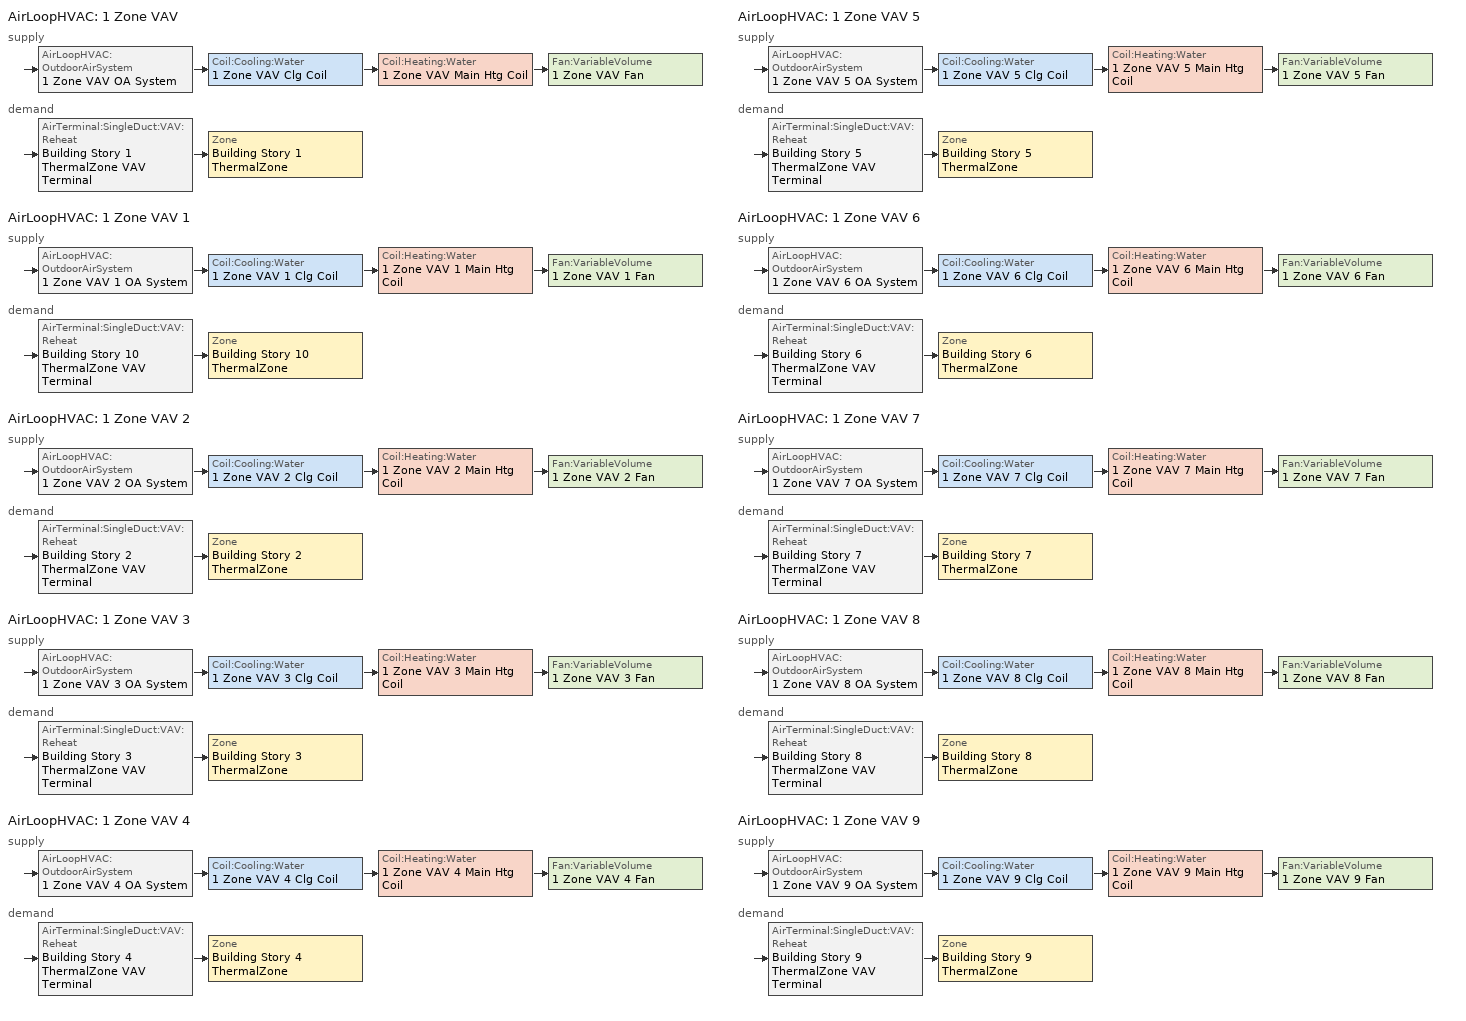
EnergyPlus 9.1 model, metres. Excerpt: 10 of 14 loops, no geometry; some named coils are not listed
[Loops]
AirLoopHVAC '1 Zone VAV'
 supply: AirLoopHVAC:OutdoorAirSystem '1 Zone VAV OA System' > Coil:Cooling:Water '1 Zone VAV Clg Coil' > Coil:Heating:Water '1 Zone VAV Main Htg Coil' > Fan:VariableVolume '1 Zone VAV Fan'
 demand: AirTerminal:SingleDuct:VAV:Reheat 'Building Story 1 ThermalZone VAV Terminal' > Zone 'Building Story 1 ThermalZone'
AirLoopHVAC '1 Zone VAV 1'
 supply: AirLoopHVAC:OutdoorAirSystem '1 Zone VAV 1 OA System' > Coil:Cooling:Water '1 Zone VAV 1 Clg Coil' > Coil:Heating:Water '1 Zone VAV 1 Main Htg Coil' > Fan:VariableVolume '1 Zone VAV 1 Fan'
 demand: AirTerminal:SingleDuct:VAV:Reheat 'Building Story 10 ThermalZone VAV Terminal' > Zone 'Building Story 10 ThermalZone'
AirLoopHVAC '1 Zone VAV 2'
 supply: AirLoopHVAC:OutdoorAirSystem '1 Zone VAV 2 OA System' > Coil:Cooling:Water '1 Zone VAV 2 Clg Coil' > Coil:Heating:Water '1 Zone VAV 2 Main Htg Coil' > Fan:VariableVolume '1 Zone VAV 2 Fan'
 demand: AirTerminal:SingleDuct:VAV:Reheat 'Building Story 2 ThermalZone VAV Terminal' > Zone 'Building Story 2 ThermalZone'
AirLoopHVAC '1 Zone VAV 3'
 supply: AirLoopHVAC:OutdoorAirSystem '1 Zone VAV 3 OA System' > Coil:Cooling:Water '1 Zone VAV 3 Clg Coil' > Coil:Heating:Water '1 Zone VAV 3 Main Htg Coil' > Fan:VariableVolume '1 Zone VAV 3 Fan'
 demand: AirTerminal:SingleDuct:VAV:Reheat 'Building Story 3 ThermalZone VAV Terminal' > Zone 'Building Story 3 ThermalZone'
AirLoopHVAC '1 Zone VAV 4'
 supply: AirLoopHVAC:OutdoorAirSystem '1 Zone VAV 4 OA System' > Coil:Cooling:Water '1 Zone VAV 4 Clg Coil' > Coil:Heating:Water '1 Zone VAV 4 Main Htg Coil' > Fan:VariableVolume '1 Zone VAV 4 Fan'
 demand: AirTerminal:SingleDuct:VAV:Reheat 'Building Story 4 ThermalZone VAV Terminal' > Zone 'Building Story 4 ThermalZone'
AirLoopHVAC '1 Zone VAV 5'
 supply: AirLoopHVAC:OutdoorAirSystem '1 Zone VAV 5 OA System' > Coil:Cooling:Water '1 Zone VAV 5 Clg Coil' > Coil:Heating:Water '1 Zone VAV 5 Main Htg Coil' > Fan:VariableVolume '1 Zone VAV 5 Fan'
 demand: AirTerminal:SingleDuct:VAV:Reheat 'Building Story 5 ThermalZone VAV Terminal' > Zone 'Building Story 5 ThermalZone'
AirLoopHVAC '1 Zone VAV 6'
 supply: AirLoopHVAC:OutdoorAirSystem '1 Zone VAV 6 OA System' > Coil:Cooling:Water '1 Zone VAV 6 Clg Coil' > Coil:Heating:Water '1 Zone VAV 6 Main Htg Coil' > Fan:VariableVolume '1 Zone VAV 6 Fan'
 demand: AirTerminal:SingleDuct:VAV:Reheat 'Building Story 6 ThermalZone VAV Terminal' > Zone 'Building Story 6 ThermalZone'
AirLoopHVAC '1 Zone VAV 7'
 supply: AirLoopHVAC:OutdoorAirSystem '1 Zone VAV 7 OA System' > Coil:Cooling:Water '1 Zone VAV 7 Clg Coil' > Coil:Heating:Water '1 Zone VAV 7 Main Htg Coil' > Fan:VariableVolume '1 Zone VAV 7 Fan'
 demand: AirTerminal:SingleDuct:VAV:Reheat 'Building Story 7 ThermalZone VAV Terminal' > Zone 'Building Story 7 ThermalZone'
AirLoopHVAC '1 Zone VAV 8'
 supply: AirLoopHVAC:OutdoorAirSystem '1 Zone VAV 8 OA System' > Coil:Cooling:Water '1 Zone VAV 8 Clg Coil' > Coil:Heating:Water '1 Zone VAV 8 Main Htg Coil' > Fan:VariableVolume '1 Zone VAV 8 Fan'
 demand: AirTerminal:SingleDuct:VAV:Reheat 'Building Story 8 ThermalZone VAV Terminal' > Zone 'Building Story 8 ThermalZone'
AirLoopHVAC '1 Zone VAV 9'
 supply: AirLoopHVAC:OutdoorAirSystem '1 Zone VAV 9 OA System' > Coil:Cooling:Water '1 Zone VAV 9 Clg Coil' > Coil:Heating:Water '1 Zone VAV 9 Main Htg Coil' > Fan:VariableVolume '1 Zone VAV 9 Fan'
 demand: AirTerminal:SingleDuct:VAV:Reheat 'Building Story 9 ThermalZone VAV Terminal' > Zone 'Building Story 9 ThermalZone'
[ZoneControl:Thermostat] Control Object Type 1=ThermostatSetpoint:DualSetpoint
Name | Zone or ZoneList | Control Type Schedule | Control Name 1
Building Story 1 ThermalZone Thermostat | Building Story 1 ThermalZone | Building Story 1 ThermalZone Thermostat Schedule | Story Mid Blended Space Type Thermostat
Building Story 10 ThermalZone Thermostat | Building Story 10 ThermalZone | Building Story 10 ThermalZone Thermostat Schedule | Story Top Blended Space Type Thermostat
Building Story 2 ThermalZone Thermostat | Building Story 2 ThermalZone | Building Story 2 ThermalZone Thermostat Schedule | Story Ground Blended Space Type Thermostat
Building Story 3 ThermalZone Thermostat | Building Story 3 ThermalZone | Building Story 3 ThermalZone Thermostat Schedule | Story Mid4 Blended Space Type Thermostat
Building Story 4 ThermalZone Thermostat | Building Story 4 ThermalZone | Building Story 4 ThermalZone Thermostat Schedule | Story Mid2 Blended Space Type Thermostat
Building Story 5 ThermalZone Thermostat | Building Story 5 ThermalZone | Building Story 5 ThermalZone Thermostat Schedule | Story Mid6 Blended Space Type Thermostat
Building Story 6 ThermalZone Thermostat | Building Story 6 ThermalZone | Building Story 6 ThermalZone Thermostat Schedule | Story Mid3 Blended Space Type Thermostat
Building Story 7 ThermalZone Thermostat | Building Story 7 ThermalZone | Building Story 7 ThermalZone Thermostat Schedule | Story Mid7 Blended Space Type Thermostat
Building Story 8 ThermalZone Thermostat | Building Story 8 ThermalZone | Building Story 8 ThermalZone Thermostat Schedule | Story Mid5 Blended Space Type Thermostat
Building Story 9 ThermalZone Thermostat | Building Story 9 ThermalZone | Building Story 9 ThermalZone Thermostat Schedule | Story Mid8 Blended Space Type Thermostat
[ThermostatSetpoint:DualSetpoint] Heating Setpoint Temperature Schedule=OutPatientHealthCare HTGSETP_SCH_YES_OPTIMUM; Cooling Setpoint Temperature Schedule=OutPatientHealthCare CLGSETP_SCH_NO_SETBACK
Story Mid Blended Space Type Thermostat; Story Top Blended Space Type Thermostat; Story Ground Blended Space Type Thermostat; Story Mid4 Blended Space Type Thermostat; Story Mid2 Blended Space Type Thermostat; Story Mid6 Blended Space Type Thermostat; Story Mid3 Blended Space Type Thermostat; Story Mid7 Blended Space Type Thermostat; Story Mid5 Blended Space Type Thermostat; Story Mid8 Blended Space Type Thermostat
[AirTerminal:SingleDuct:VAV:Reheat] Availability Schedule=Always On Discrete; Maximum Air Flow Rate {m3/s}=Autosize; Zone Minimum Air Flow Input Method=Constant; Fixed Minimum Air Flow Rate {m3/s}=0; Maximum Hot Water or Steam Flow Rate {m3/s}=Autosize; Minimum Hot Water or Steam Flow Rate {m3/s}=0; Convergence Tolerance=0.001; Damper Heating Action=Normal; Maximum Flow per Zone Floor Area During Reheat {m3/s-m2}=Autocalculate; Maximum Flow Fraction During Reheat=0.5; Maximum Reheat Air Temperature {C}=40
Name | Constant Minimum Air Flow Fraction | Reheat Coil
Building Story 1 ThermalZone VAV Terminal | 0.3 | Building Story 1 ThermalZone Reheat Coil
Building Story 10 ThermalZone VAV Terminal | 0.3 | Building Story 10 ThermalZone Reheat Coil
Building Story 2 ThermalZone VAV Terminal | 0.7 | Building Story 2 ThermalZone Reheat Coil
Building Story 3 ThermalZone VAV Terminal | 0.7 | Building Story 3 ThermalZone Reheat Coil
Building Story 4 ThermalZone VAV Terminal | 0.7 | Building Story 4 ThermalZone Reheat Coil
Building Story 5 ThermalZone VAV Terminal | 0.3 | Building Story 5 ThermalZone Reheat Coil
Building Story 6 ThermalZone VAV Terminal | 0.7 | Building Story 6 ThermalZone Reheat Coil
Building Story 7 ThermalZone VAV Terminal | 0.3 | Building Story 7 ThermalZone Reheat Coil
Building Story 8 ThermalZone VAV Terminal | 0.7 | Building Story 8 ThermalZone Reheat Coil
Building Story 9 ThermalZone VAV Terminal | 0.3 | Building Story 9 ThermalZone Reheat Coil
[Coil:Heating:Water] Availability Schedule=Always On Discrete; U-Factor Times Area Value {W/K}=Autosize; Maximum Water Flow Rate {m3/s}=Autosize; Performance Input Method=UFactorTimesAreaAndDesignWaterFlowRate; Rated Capacity {W}=Autosize; Rated Inlet Water Temperature {C}=82.2222; Rated Inlet Air Temperature {C}=7.22222; Rated Outlet Water Temperature {C}=71.1111; Rated Outlet Air Temperature {C}=12.7778; Rated Ratio for Air and Water Convection=0.5
1 Zone VAV Main Htg Coil; 1 Zone VAV 1 Main Htg Coil; 1 Zone VAV 2 Main Htg Coil; 1 Zone VAV 3 Main Htg Coil; 1 Zone VAV 4 Main Htg Coil; 1 Zone VAV 5 Main Htg Coil; 1 Zone VAV 6 Main Htg Coil; 1 Zone VAV 7 Main Htg Coil; 1 Zone VAV 8 Main Htg Coil; 1 Zone VAV 9 Main Htg Coil
[Zone equipment]
Building Story 1 ThermalZone: Building Story 1 ThermalZone VAV Terminal
Building Story 10 ThermalZone: Building Story 10 ThermalZone VAV Terminal
Building Story 2 ThermalZone: Building Story 2 ThermalZone VAV Terminal
Building Story 3 ThermalZone: Building Story 3 ThermalZone VAV Terminal
Building Story 4 ThermalZone: Building Story 4 ThermalZone VAV Terminal
Building Story 5 ThermalZone: Building Story 5 ThermalZone VAV Terminal
Building Story 6 ThermalZone: Building Story 6 ThermalZone VAV Terminal
Building Story 7 ThermalZone: Building Story 7 ThermalZone VAV Terminal
Building Story 8 ThermalZone: Building Story 8 ThermalZone VAV Terminal
Building Story 9 ThermalZone: Building Story 9 ThermalZone VAV Terminal
[Sizing:Zone] Zone Cooling Design Supply Air Temperature Input Method=SupplyAirTemperature; Zone Cooling Design Supply Air Temperature {C}=12.7778; Zone Cooling Design Supply Air Temperature Difference {deltaC}=11.11; Zone Heating Design Supply Air Temperature Input Method=SupplyAirTemperature; Zone Heating Design Supply Air Temperature {C}=40; Zone Heating Design Supply Air Temperature Difference {deltaC}=11.11; Zone Cooling Design Supply Air Humidity Ratio {kgWater/kgDryAir}=0.0085; Zone Heating Design Supply Air Humidity Ratio {kgWater/kgDryAir}=0.008; Cooling Design Air Flow Method=DesignDayWithLimit; Cooling Design Air Flow Rate {m3/s}=0; Cooling Minimum Air Flow per Zone Floor Area {m3/s-m2}=0.000762; Cooling Minimum Air Flow {m3/s}=0; Cooling Minimum Air Flow Fraction=0; Heating Design Air Flow Method=DesignDay; Heating Design Air Flow Rate {m3/s}=0; Heating Maximum Air Flow per Zone Floor Area {m3/s-m2}=0.002032; Heating Maximum Air Flow {m3/s}=0.141576; Heating Maximum Air Flow Fraction=0.3; Account for Dedicated Outdoor Air System=No
Name | Design Specification Outdoor Air Object | Design Specification Zone Air Distribution Object
Building Story 1 ThermalZone | Blended OA 1 | Building Story 1 ThermalZone Design Spec Zone Air Dist
Building Story 10 ThermalZone | Blended OA 9 | Building Story 10 ThermalZone Design Spec Zone Air Dist
Building Story 2 ThermalZone | Blended OA | Building Story 2 ThermalZone Design Spec Zone Air Dist
Building Story 3 ThermalZone | Blended OA 4 | Building Story 3 ThermalZone Design Spec Zone Air Dist
Building Story 4 ThermalZone | Blended OA 2 | Building Story 4 ThermalZone Design Spec Zone Air Dist
Building Story 5 ThermalZone | Blended OA 6 | Building Story 5 ThermalZone Design Spec Zone Air Dist
Building Story 6 ThermalZone | Blended OA 3 | Building Story 6 ThermalZone Design Spec Zone Air Dist
Building Story 7 ThermalZone | Blended OA 7 | Building Story 7 ThermalZone Design Spec Zone Air Dist
Building Story 8 ThermalZone | Blended OA 5 | Building Story 8 ThermalZone Design Spec Zone Air Dist
Building Story 9 ThermalZone | Blended OA 8 | Building Story 9 ThermalZone Design Spec Zone Air Dist
[DesignSpecification:ZoneAirDistribution] Zone Air Distribution Effectiveness in Cooling Mode=1; Zone Air Distribution Effectiveness in Heating Mode=1
Building Story 1 ThermalZone Design Spec Zone Air Dist; Building Story 10 ThermalZone Design Spec Zone Air Dist; Building Story 2 ThermalZone Design Spec Zone Air Dist; Building Story 3 ThermalZone Design Spec Zone Air Dist; Building Story 4 ThermalZone Design Spec Zone Air Dist; Building Story 5 ThermalZone Design Spec Zone Air Dist; Building Story 6 ThermalZone Design Spec Zone Air Dist; Building Story 7 ThermalZone Design Spec Zone Air Dist; Building Story 8 ThermalZone Design Spec Zone Air Dist; Building Story 9 ThermalZone Design Spec Zone Air Dist
[Controller:MechanicalVentilation] Demand Controlled Ventilation=No; System Outdoor Air Method=VentilationRateProcedure
Name | Availability Schedule | Zone Name 1 | Design Specification Outdoor Air Object Name 1 | Design Specification Zone Air Distribution Object Name 1
1 Zone VAV Vent Controller | 1 Zone VAV Occ Sch | Building Story 1 ThermalZone | Blended OA 1 | Building Story 1 ThermalZone Design Spec Zone Air Dist
1 Zone VAV 1 Vent Controller | 1 Zone VAV 1 Occ Sch | Building Story 10 ThermalZone | Blended OA 9 | Building Story 10 ThermalZone Design Spec Zone Air Dist
1 Zone VAV 2 Vent Controller | 1 Zone VAV 2 Occ Sch | Building Story 2 ThermalZone | Blended OA | Building Story 2 ThermalZone Design Spec Zone Air Dist
1 Zone VAV 3 Vent Controller | 1 Zone VAV 3 Occ Sch | Building Story 3 ThermalZone | Blended OA 4 | Building Story 3 ThermalZone Design Spec Zone Air Dist
1 Zone VAV 4 Vent Controller | 1 Zone VAV 4 Occ Sch | Building Story 4 ThermalZone | Blended OA 2 | Building Story 4 ThermalZone Design Spec Zone Air Dist
1 Zone VAV 5 Vent Controller | 1 Zone VAV 5 Occ Sch | Building Story 5 ThermalZone | Blended OA 6 | Building Story 5 ThermalZone Design Spec Zone Air Dist
1 Zone VAV 6 Vent Controller | 1 Zone VAV 6 Occ Sch | Building Story 6 ThermalZone | Blended OA 3 | Building Story 6 ThermalZone Design Spec Zone Air Dist
1 Zone VAV 7 Vent Controller | 1 Zone VAV 7 Occ Sch | Building Story 7 ThermalZone | Blended OA 7 | Building Story 7 ThermalZone Design Spec Zone Air Dist
1 Zone VAV 8 Vent Controller | 1 Zone VAV 8 Occ Sch | Building Story 8 ThermalZone | Blended OA 5 | Building Story 8 ThermalZone Design Spec Zone Air Dist
1 Zone VAV 9 Vent Controller | 1 Zone VAV 9 Occ Sch | Building Story 9 ThermalZone | Blended OA 8 | Building Story 9 ThermalZone Design Spec Zone Air Dist
[DesignSpecification:OutdoorAir] Outdoor Air Method=Sum; Outdoor Air Flow per Person {m3/s-person}=0; Outdoor Air Flow per Zone {m3/s}=0; Outdoor Air Flow Air Changes per Hour {1/hr}=0
Name | Outdoor Air Flow per Zone Floor Area {m3/s-m2}
Blended OA 1 | 0.000985409
Blended OA 9; Blended OA 8 | 0.000254
Blended OA | 0.00288962
Blended OA 4 | 0.00100863
Blended OA 2 | 0.0027649
Blended OA 6 | 0.000508
Blended OA 3 | 0.00281984
Blended OA 7 | 0.00048278
Blended OA 5 | 0.00142866
[AirLoopHVAC] Design Supply Air Flow Rate {m3/s}=AutoSize
1 Zone VAV; 1 Zone VAV 1; 1 Zone VAV 2; 1 Zone VAV 3; 1 Zone VAV 4; 1 Zone VAV 5; 1 Zone VAV 6; 1 Zone VAV 7; 1 Zone VAV 8; 1 Zone VAV 9
[Sizing:System] Type of Load to Size On=Sensible; Design Outdoor Air Flow Rate {m3/s}=Autosize; Central Heating Maximum System Air Flow Ratio=0.3; Preheat Design Temperature {C}=7.22222; Preheat Design Humidity Ratio {kgWater/kgDryAir}=0.008; Precool Design Temperature {C}=12.7778; Precool Design Humidity Ratio {kgWater/kgDryAir}=0.008; Central Cooling Design Supply Air Temperature {C}=12.7778; Central Heating Design Supply Air Temperature {C}=12.7778; Type of Zone Sum to Use=Coincident; 100% Outdoor Air in Cooling=No; 100% Outdoor Air in Heating=No; Central Cooling Design Supply Air Humidity Ratio {kgWater/kgDryAir}=0.0085; Central Heating Design Supply Air Humidity Ratio {kgWater/kgDryAir}=0.008; Cooling Supply Air Flow Rate Method=DesignDay; Cooling Supply Air Flow Rate {m3/s}=0; Cooling Supply Air Flow Rate Per Floor Area {m3/s-m2}=0.00996765; Cooling Fraction of Autosized Cooling Supply Air Flow Rate=1; Cooling Supply Air Flow Rate Per Unit Cooling Capacity {m3/s-W}=3.94755e-05; Heating Supply Air Flow Rate Method=DesignDay; Heating Supply Air Flow Rate {m3/s}=0; Heating Supply Air Flow Rate Per Floor Area {m3/s-m2}=0.00996765; Heating Fraction of Autosized Heating Supply Air Flow Rate=1; Heating Fraction of Autosized Cooling Supply Air Flow Rate=1; Heating Supply Air Flow Rate Per Unit Heating Capacity {m3/s-W}=3.15882e-05; System Outdoor Air Method=ZoneSum; Zone Maximum Outdoor Air Fraction=1; Cooling Design Capacity Method=CoolingDesignCapacity; Cooling Design Capacity {W}=Autosize; Cooling Design Capacity Per Floor Area {W/m2}=234.7; Fraction of Autosized Cooling Design Capacity=1; Heating Design Capacity Method=HeatingDesignCapacity; Heating Design Capacity {W}=Autosize; Heating Design Capacity Per Floor Area {W/m2}=157; Fraction of Autosized Heating Design Capacity=1; Central Cooling Capacity Control Method=OnOff
1 Zone VAV; 1 Zone VAV 1; 1 Zone VAV 2; 1 Zone VAV 3; 1 Zone VAV 4; 1 Zone VAV 5; 1 Zone VAV 6; 1 Zone VAV 7; 1 Zone VAV 8; 1 Zone VAV 9
[Controller:WaterCoil] Control Variable=Temperature; Actuator Variable=Flow; Maximum Actuated Flow {m3/s}=Autosize; Minimum Actuated Flow {m3/s}=0
Name | Action | Controller Convergence Tolerance {deltaC}
1 Zone VAV Clg Coil Controller; 1 Zone VAV 1 Clg Coil Controller; 1 Zone VAV 2 Clg Coil Controller; 1 Zone VAV 3 Clg Coil Controller; 1 Zone VAV 4 Clg Coil Controller; 1 Zone VAV 5 Clg Coil Controller; 1 Zone VAV 6 Clg Coil Controller; 1 Zone VAV 7 Clg Coil Controller; 1 Zone VAV 8 Clg Coil Controller; 1 Zone VAV 9 Clg Coil Controller | Reverse | Autosize
1 Zone VAV Main Htg Coil Controller; 1 Zone VAV 1 Main Htg Coil Controller; 1 Zone VAV 2 Main Htg Coil Controller; 1 Zone VAV 3 Main Htg Coil Controller; 1 Zone VAV 4 Main Htg Coil Controller; 1 Zone VAV 5 Main Htg Coil Controller; 1 Zone VAV 6 Main Htg Coil Controller; 1 Zone VAV 7 Main Htg Coil Controller; 1 Zone VAV 8 Main Htg Coil Controller; 1 Zone VAV 9 Main Htg Coil Controller | Normal | 0.0001
[Controller:OutdoorAir] Minimum Outdoor Air Flow Rate {m3/s}=Autosize; Maximum Outdoor Air Flow Rate {m3/s}=Autosize; Economizer Control Type=NoEconomizer; Economizer Control Action Type=ModulateFlow; Economizer Maximum Limit Dry-Bulb Temperature {C}=28; Economizer Maximum Limit Enthalpy {J/kg}=64000; Lockout Type=LockoutWithCompressor; Minimum Limit Type=FixedMinimum; High Humidity Control=No; Control High Indoor Humidity Based on Outdoor Humidity Ratio=Yes; Heat Recovery Bypass Control Type=BypassWhenWithinEconomizerLimits
Name | Minimum Outdoor Air Schedule | Mechanical Ventilation Controller
1 Zone VAV OA Controller | 1 Zone VAV Occ Sch | 1 Zone VAV Vent Controller
1 Zone VAV 1 OA Controller | 1 Zone VAV 1 Occ Sch | 1 Zone VAV 1 Vent Controller
1 Zone VAV 2 OA Controller | 1 Zone VAV 2 Occ Sch | 1 Zone VAV 2 Vent Controller
1 Zone VAV 3 OA Controller | 1 Zone VAV 3 Occ Sch | 1 Zone VAV 3 Vent Controller
1 Zone VAV 4 OA Controller | 1 Zone VAV 4 Occ Sch | 1 Zone VAV 4 Vent Controller
1 Zone VAV 5 OA Controller | 1 Zone VAV 5 Occ Sch | 1 Zone VAV 5 Vent Controller
1 Zone VAV 6 OA Controller | 1 Zone VAV 6 Occ Sch | 1 Zone VAV 6 Vent Controller
1 Zone VAV 7 OA Controller | 1 Zone VAV 7 Occ Sch | 1 Zone VAV 7 Vent Controller
1 Zone VAV 8 OA Controller | 1 Zone VAV 8 Occ Sch | 1 Zone VAV 8 Vent Controller
1 Zone VAV 9 OA Controller | 1 Zone VAV 9 Occ Sch | 1 Zone VAV 9 Vent Controller
[SetpointManager:MixedAir] Control Variable=Temperature
Name | Setpoint Node or NodeList
1 Zone VAV Mixed Air Node OS Default SPM | 1 Zone VAV Mixed Air Node
1 Zone VAV Clg Coil Outlet Air Node OS Default SPM | 1 Zone VAV Clg Coil Outlet Air Node
1 Zone VAV Main Htg Coil Outlet Air Node OS Default SPM | 1 Zone VAV Main Htg Coil Outlet Air Node
1 Zone VAV 1 Mixed Air Node OS Default SPM | 1 Zone VAV 1 Mixed Air Node
1 Zone VAV 1 Clg Coil Outlet Air Node OS Default SPM | 1 Zone VAV 1 Clg Coil Outlet Air Node
1 Zone VAV 1 Main Htg Coil Outlet Air Node OS Default SPM | 1 Zone VAV 1 Main Htg Coil Outlet Air Node
1 Zone VAV 2 Mixed Air Node OS Default SPM | 1 Zone VAV 2 Mixed Air Node
1 Zone VAV 2 Clg Coil Outlet Air Node OS Default SPM | 1 Zone VAV 2 Clg Coil Outlet Air Node
1 Zone VAV 2 Main Htg Coil Outlet Air Node OS Default SPM | 1 Zone VAV 2 Main Htg Coil Outlet Air Node
1 Zone VAV 3 Mixed Air Node OS Default SPM | 1 Zone VAV 3 Mixed Air Node
1 Zone VAV 3 Clg Coil Outlet Air Node OS Default SPM | 1 Zone VAV 3 Clg Coil Outlet Air Node
1 Zone VAV 3 Main Htg Coil Outlet Air Node OS Default SPM | 1 Zone VAV 3 Main Htg Coil Outlet Air Node
1 Zone VAV 4 Mixed Air Node OS Default SPM | 1 Zone VAV 4 Mixed Air Node
1 Zone VAV 4 Clg Coil Outlet Air Node OS Default SPM | 1 Zone VAV 4 Clg Coil Outlet Air Node
1 Zone VAV 4 Main Htg Coil Outlet Air Node OS Default SPM | 1 Zone VAV 4 Main Htg Coil Outlet Air Node
1 Zone VAV 5 Mixed Air Node OS Default SPM | 1 Zone VAV 5 Mixed Air Node
1 Zone VAV 5 Clg Coil Outlet Air Node OS Default SPM | 1 Zone VAV 5 Clg Coil Outlet Air Node
1 Zone VAV 5 Main Htg Coil Outlet Air Node OS Default SPM | 1 Zone VAV 5 Main Htg Coil Outlet Air Node
1 Zone VAV 6 Mixed Air Node OS Default SPM | 1 Zone VAV 6 Mixed Air Node
1 Zone VAV 6 Clg Coil Outlet Air Node OS Default SPM | 1 Zone VAV 6 Clg Coil Outlet Air Node
1 Zone VAV 6 Main Htg Coil Outlet Air Node OS Default SPM | 1 Zone VAV 6 Main Htg Coil Outlet Air Node
1 Zone VAV 7 Mixed Air Node OS Default SPM | 1 Zone VAV 7 Mixed Air Node
1 Zone VAV 7 Clg Coil Outlet Air Node OS Default SPM | 1 Zone VAV 7 Clg Coil Outlet Air Node
1 Zone VAV 7 Main Htg Coil Outlet Air Node OS Default SPM | 1 Zone VAV 7 Main Htg Coil Outlet Air Node
1 Zone VAV 8 Mixed Air Node OS Default SPM | 1 Zone VAV 8 Mixed Air Node
1 Zone VAV 8 Clg Coil Outlet Air Node OS Default SPM | 1 Zone VAV 8 Clg Coil Outlet Air Node
1 Zone VAV 8 Main Htg Coil Outlet Air Node OS Default SPM | 1 Zone VAV 8 Main Htg Coil Outlet Air Node
1 Zone VAV 9 Mixed Air Node OS Default SPM | 1 Zone VAV 9 Mixed Air Node
1 Zone VAV 9 Clg Coil Outlet Air Node OS Default SPM | 1 Zone VAV 9 Clg Coil Outlet Air Node
1 Zone VAV 9 Main Htg Coil Outlet Air Node OS Default SPM | 1 Zone VAV 9 Main Htg Coil Outlet Air Node
[Coil:Cooling:Water] Availability Schedule=Always On Discrete; Design Water Flow Rate {m3/s}=Autosize; Design Air Flow Rate {m3/s}=Autosize; Design Inlet Water Temperature {C}=Autosize; Design Inlet Air Temperature {C}=Autosize; Design Outlet Air Temperature {C}=Autosize; Design Inlet Air Humidity Ratio {kgWater/kgDryAir}=Autosize; Design Outlet Air Humidity Ratio {kgWater/kgDryAir}=Autosize; Type of Analysis=SimpleAnalysis; Heat Exchanger Configuration=CrossFlow
1 Zone VAV Clg Coil; 1 Zone VAV 1 Clg Coil; 1 Zone VAV 2 Clg Coil; 1 Zone VAV 3 Clg Coil; 1 Zone VAV 4 Clg Coil; 1 Zone VAV 5 Clg Coil; 1 Zone VAV 6 Clg Coil; 1 Zone VAV 7 Clg Coil; 1 Zone VAV 8 Clg Coil; 1 Zone VAV 9 Clg Coil
[Fan:VariableVolume] Maximum Flow Rate {m3/s}=AutoSize; Fan Power Minimum Flow Rate Input Method=Fraction; Fan Power Minimum Flow Fraction=0.1; Fan Power Minimum Air Flow Rate {m3/s}=0; Motor In Airstream Fraction=1; Fan Power Coefficient 1=0.027828; Fan Power Coefficient 2=0.026583; Fan Power Coefficient 3=-0.087069; Fan Power Coefficient 4=1.03092; Fan Power Coefficient 5=0
Name | Availability Schedule | Fan Total Efficiency | Pressure Rise {Pa} | Motor Efficiency
1 Zone VAV Fan | 1 Zone VAV Occ Sch | 0.6045 | 1389.92 | 0.93
1 Zone VAV 1 Fan | 1 Zone VAV 1 Occ Sch | 0.6045 | 1389.92 | 0.93
1 Zone VAV 2 Fan | 1 Zone VAV 2 Occ Sch | 0.61425 | 1389.92 | 0.945
1 Zone VAV 3 Fan | 1 Zone VAV 3 Occ Sch | 0.6045 | 1389.92 | 0.93
1 Zone VAV 4 Fan | 1 Zone VAV 4 Occ Sch | 0.61425 | 1389.92 | 0.945
1 Zone VAV 5 Fan | 1 Zone VAV 5 Occ Sch | 0.6045 | 1389.92 | 0.93
1 Zone VAV 6 Fan | 1 Zone VAV 6 Occ Sch | 0.61425 | 1389.92 | 0.945
1 Zone VAV 7 Fan | 1 Zone VAV 7 Occ Sch | 0.6045 | 1389.92 | 0.93
1 Zone VAV 8 Fan | 1 Zone VAV 8 Occ Sch | 0.6084 | 1389.92 | 0.936
1 Zone VAV 9 Fan | 1 Zone VAV 9 Occ Sch | 0.6006 | 1574.24 | 0.924
[SetpointManager:Scheduled] Control Variable=Temperature
Name | Schedule | Setpoint Node or NodeList
1 Zone VAV Supply Air Setpoint Manager | Supply Air Temp - 55.0F | 1 Zone VAV Supply Outlet Node
1 Zone VAV 1 Supply Air Setpoint Manager | Supply Air Temp - 55.0F 1 | 1 Zone VAV 1 Supply Outlet Node
1 Zone VAV 2 Supply Air Setpoint Manager | Supply Air Temp - 55.0F 2 | 1 Zone VAV 2 Supply Outlet Node
1 Zone VAV 3 Supply Air Setpoint Manager | Supply Air Temp - 55.0F 3 | 1 Zone VAV 3 Supply Outlet Node
1 Zone VAV 4 Supply Air Setpoint Manager | Supply Air Temp - 55.0F 4 | 1 Zone VAV 4 Supply Outlet Node
1 Zone VAV 5 Supply Air Setpoint Manager | Supply Air Temp - 55.0F 5 | 1 Zone VAV 5 Supply Outlet Node
1 Zone VAV 6 Supply Air Setpoint Manager | Supply Air Temp - 55.0F 6 | 1 Zone VAV 6 Supply Outlet Node
1 Zone VAV 7 Supply Air Setpoint Manager | Supply Air Temp - 55.0F 7 | 1 Zone VAV 7 Supply Outlet Node
1 Zone VAV 8 Supply Air Setpoint Manager | Supply Air Temp - 55.0F 8 | 1 Zone VAV 8 Supply Outlet Node
1 Zone VAV 9 Supply Air Setpoint Manager | Supply Air Temp - 55.0F 9 | 1 Zone VAV 9 Supply Outlet Node
[Schedule:Compact]
Building Story 1 ThermalZone Thermostat Schedule; Building Story 10 ThermalZone Thermostat Schedule; Building Story 2 ThermalZone Thermostat Schedule; Building Story 3 ThermalZone Thermostat Schedule; Building Story 4 ThermalZone Thermostat Schedule; Building Story 5 ThermalZone Thermostat Schedule; Building Story 6 ThermalZone Thermostat Schedule; Building Story 7 ThermalZone Thermostat Schedule; Building Story 8 ThermalZone Thermostat Schedule; Building Story 9 ThermalZone Thermostat Schedule: Through: 12/31, For: AllDays, Until: 24:00, 4
[Schedule:Day:Interval]
OutPatientHealthCare HTGSETP_SCH_YES_OPTIMUM Wkdy Day: No, 05:00, 18.3, 06:00, 19.4, 07:00, 20, 18:00, 21.1, 24:00, 18.3
OutPatientHealthCare HTGSETP_SCH_YES_OPTIMUM Sat Day: No, 05:00, 18.3, 06:00, 19.4, 07:00, 20, 15:00, 21.1, 24:00, 18.3
OutPatientHealthCare HTGSETP_SCH_YES_OPTIMUM Default: No, 24:00, 18.3
OutPatientHealthCare HTGSETP_SCH_YES_OPTIMUM Summer Design Day: No, 05:00, 18.3, 18:00, 21.1, 24:00, 18.3
OutPatientHealthCare HTGSETP_SCH_YES_OPTIMUM Winter Design Day: No, 07:00, 18.3, 15:00, 21.1, 24:00, 18.3
OutPatientHealthCare CLGSETP_SCH_NO_SETBACK Default|Wkdy Day; OutPatientHealthCare CLGSETP_SCH_NO_SETBACK Default: No, 24:00, 22.2
OutPatientHealthCare CLGSETP_SCH_NO_SETBACK Summer Design Day: No, 05:00, 25, 18:00, 22.2, 24:00, 25
OutPatientHealthCare CLGSETP_SCH_NO_SETBACK Winter Design Day: No, 07:00, 25, 15:00, 22.2, 24:00, 25
1 Zone VAV Occ Sch Default; 1 Zone VAV 2 Occ Sch Default; 1 Zone VAV 3 Occ Sch Default; 1 Zone VAV 4 Occ Sch Default; 1 Zone VAV 5 Occ Sch Default; 1 Zone VAV 6 Occ Sch Default; 1 Zone VAV 7 Occ Sch Default; 1 Zone VAV 8 Occ Sch Default: No, 04:00, 0, 22:00, 1, 24:00, 0
1 Zone VAV Occ Sch Saturday; 1 Zone VAV 2 Occ Sch Saturday; 1 Zone VAV 3 Occ Sch Saturday; 1 Zone VAV 4 Occ Sch Saturday; 1 Zone VAV 5 Occ Sch Saturday; 1 Zone VAV 6 Occ Sch Saturday; 1 Zone VAV 7 Occ Sch Saturday; 1 Zone VAV 8 Occ Sch Saturday: No, 07:00, 0, 20:00, 1, 24:00, 0
1 Zone VAV Occ Sch Sunday; 1 Zone VAV 1 Occ Sch Default; 1 Zone VAV 2 Occ Sch Sunday; 1 Zone VAV 3 Occ Sch Sunday; 1 Zone VAV 4 Occ Sch Sunday; 1 Zone VAV 5 Occ Sch Sunday; 1 Zone VAV 6 Occ Sch Sunday; 1 Zone VAV 7 Occ Sch Sunday; 1 Zone VAV 8 Occ Sch Sunday; 1 Zone VAV 9 Occ Sch Default: No, 24:00, 0
1 Zone VAV Occ Sch Summer Design Day; 1 Zone VAV Occ Sch Winter Design Day; 1 Zone VAV 1 Occ Sch Summer Design Day; 1 Zone VAV 1 Occ Sch Winter Design Day; 1 Zone VAV 2 Occ Sch Summer Design Day; 1 Zone VAV 2 Occ Sch Winter Design Day; 1 Zone VAV 3 Occ Sch Summer Design Day; 1 Zone VAV 3 Occ Sch Winter Design Day; 1 Zone VAV 4 Occ Sch Summer Design Day; 1 Zone VAV 4 Occ Sch Winter Design Day; 1 Zone VAV 5 Occ Sch Summer Design Day; 1 Zone VAV 5 Occ Sch Winter Design Day; 1 Zone VAV 6 Occ Sch Summer Design Day; 1 Zone VAV 6 Occ Sch Winter Design Day; 1 Zone VAV 7 Occ Sch Summer Design Day; 1 Zone VAV 7 Occ Sch Winter Design Day; 1 Zone VAV 8 Occ Sch Summer Design Day; 1 Zone VAV 8 Occ Sch Winter Design Day; 1 Zone VAV 9 Occ Sch Summer Design Day; 1 Zone VAV 9 Occ Sch Winter Design Day: No, 24:00, 1
Supply Air Temp - 55.0F Default; Supply Air Temp - 55.0F Default 1; Supply Air Temp - 55.0F Default 2; Supply Air Temp - 55.0F Default 3; Supply Air Temp - 55.0F Default 4; Supply Air Temp - 55.0F Default 5; Supply Air Temp - 55.0F Default 6; Supply Air Temp - 55.0F Default 7; Supply Air Temp - 55.0F Default 8; Supply Air Temp - 55.0F Default 9: No, 24:00, 12.7778
[Schedule:Week:Daily]
OutPatientHealthCare HTGSETP_SCH_YES_OPTIMUM Week Rule - Jan1-Jan5: OutPatientHealthCare HTGSETP_SCH_YES_OPTIMUM Default, OutPatientHealthCare HTGSETP_SCH_YES_OPTIMUM Default, OutPatientHealthCare HTGSETP_SCH_YES_OPTIMUM Wkdy Day, OutPatientHealthCare HTGSETP_SCH_YES_OPTIMUM Wkdy Day, OutPatientHealthCare HTGSETP_SCH_YES_OPTIMUM Wkdy Day, OutPatientHealthCare HTGSETP_SCH_YES_OPTIMUM Wkdy Day, OutPatientHealthCare HTGSETP_SCH_YES_OPTIMUM Sat Day, OutPatientHealthCare HTGSETP_SCH_YES_OPTIMUM Default, OutPatientHealthCare HTGSETP_SCH_YES_OPTIMUM Summer Design Day, OutPatientHealthCare HTGSETP_SCH_YES_OPTIMUM Winter Design Day, OutPatientHealthCare HTGSETP_SCH_YES_OPTIMUM Default, OutPatientHealthCare HTGSETP_SCH_YES_OPTIMUM Default
OutPatientHealthCare HTGSETP_SCH_YES_OPTIMUM Week Rule - Jan6-Dec31: OutPatientHealthCare HTGSETP_SCH_YES_OPTIMUM Default, OutPatientHealthCare HTGSETP_SCH_YES_OPTIMUM Wkdy Day, OutPatientHealthCare HTGSETP_SCH_YES_OPTIMUM Wkdy Day, OutPatientHealthCare HTGSETP_SCH_YES_OPTIMUM Wkdy Day, OutPatientHealthCare HTGSETP_SCH_YES_OPTIMUM Wkdy Day, OutPatientHealthCare HTGSETP_SCH_YES_OPTIMUM Wkdy Day, OutPatientHealthCare HTGSETP_SCH_YES_OPTIMUM Sat Day, OutPatientHealthCare HTGSETP_SCH_YES_OPTIMUM Default, OutPatientHealthCare HTGSETP_SCH_YES_OPTIMUM Summer Design Day, OutPatientHealthCare HTGSETP_SCH_YES_OPTIMUM Winter Design Day, OutPatientHealthCare HTGSETP_SCH_YES_OPTIMUM Default, OutPatientHealthCare HTGSETP_SCH_YES_OPTIMUM Default
OutPatientHealthCare CLGSETP_SCH_NO_SETBACK Week Rule - Jan1-Jan5: OutPatientHealthCare CLGSETP_SCH_NO_SETBACK Default, OutPatientHealthCare CLGSETP_SCH_NO_SETBACK Default, OutPatientHealthCare CLGSETP_SCH_NO_SETBACK Default|Wkdy Day, OutPatientHealthCare CLGSETP_SCH_NO_SETBACK Default|Wkdy Day, OutPatientHealthCare CLGSETP_SCH_NO_SETBACK Default|Wkdy Day, OutPatientHealthCare CLGSETP_SCH_NO_SETBACK Default|Wkdy Day, OutPatientHealthCare CLGSETP_SCH_NO_SETBACK Default, OutPatientHealthCare CLGSETP_SCH_NO_SETBACK Default, OutPatientHealthCare CLGSETP_SCH_NO_SETBACK Summer Design Day, OutPatientHealthCare CLGSETP_SCH_NO_SETBACK Winter Design Day, OutPatientHealthCare CLGSETP_SCH_NO_SETBACK Default, OutPatientHealthCare CLGSETP_SCH_NO_SETBACK Default
OutPatientHealthCare CLGSETP_SCH_NO_SETBACK Week Rule - Jan6-Dec31: OutPatientHealthCare CLGSETP_SCH_NO_SETBACK Default, OutPatientHealthCare CLGSETP_SCH_NO_SETBACK Default|Wkdy Day, OutPatientHealthCare CLGSETP_SCH_NO_SETBACK Default|Wkdy Day, OutPatientHealthCare CLGSETP_SCH_NO_SETBACK Default|Wkdy Day, OutPatientHealthCare CLGSETP_SCH_NO_SETBACK Default|Wkdy Day, OutPatientHealthCare CLGSETP_SCH_NO_SETBACK Default|Wkdy Day, OutPatientHealthCare CLGSETP_SCH_NO_SETBACK Default, OutPatientHealthCare CLGSETP_SCH_NO_SETBACK Default, OutPatientHealthCare CLGSETP_SCH_NO_SETBACK Summer Design Day, OutPatientHealthCare CLGSETP_SCH_NO_SETBACK Winter Design Day, OutPatientHealthCare CLGSETP_SCH_NO_SETBACK Default, OutPatientHealthCare CLGSETP_SCH_NO_SETBACK Default
1 Zone VAV Occ Sch Week Rule - Jan1-Jan5: 1 Zone VAV Occ Sch Default, 1 Zone VAV Occ Sch Default, 1 Zone VAV Occ Sch Default, 1 Zone VAV Occ Sch Default, 1 Zone VAV Occ Sch Default, 1 Zone VAV Occ Sch Default, 1 Zone VAV Occ Sch Saturday, 1 Zone VAV Occ Sch Default, 1 Zone VAV Occ Sch Summer Design Day, 1 Zone VAV Occ Sch Winter Design Day, 1 Zone VAV Occ Sch Default, 1 Zone VAV Occ Sch Default
1 Zone VAV Occ Sch Week Rule - Jan6-Dec31: 1 Zone VAV Occ Sch Sunday, 1 Zone VAV Occ Sch Default, 1 Zone VAV Occ Sch Default, 1 Zone VAV Occ Sch Default, 1 Zone VAV Occ Sch Default, 1 Zone VAV Occ Sch Default, 1 Zone VAV Occ Sch Saturday, 1 Zone VAV Occ Sch Default, 1 Zone VAV Occ Sch Summer Design Day, 1 Zone VAV Occ Sch Winter Design Day, 1 Zone VAV Occ Sch Default, 1 Zone VAV Occ Sch Default
1 Zone VAV 1 Occ Sch Week Rule - Jan1-Dec31: 1 Zone VAV 1 Occ Sch Default, 1 Zone VAV 1 Occ Sch Default, 1 Zone VAV 1 Occ Sch Default, 1 Zone VAV 1 Occ Sch Default, 1 Zone VAV 1 Occ Sch Default, 1 Zone VAV 1 Occ Sch Default, 1 Zone VAV 1 Occ Sch Default, 1 Zone VAV 1 Occ Sch Default, 1 Zone VAV 1 Occ Sch Summer Design Day, 1 Zone VAV 1 Occ Sch Winter Design Day, 1 Zone VAV 1 Occ Sch Default, 1 Zone VAV 1 Occ Sch Default
1 Zone VAV 2 Occ Sch Week Rule - Jan1-Jan5: 1 Zone VAV 2 Occ Sch Default, 1 Zone VAV 2 Occ Sch Default, 1 Zone VAV 2 Occ Sch Default, 1 Zone VAV 2 Occ Sch Default, 1 Zone VAV 2 Occ Sch Default, 1 Zone VAV 2 Occ Sch Default, 1 Zone VAV 2 Occ Sch Saturday, 1 Zone VAV 2 Occ Sch Default, 1 Zone VAV 2 Occ Sch Summer Design Day, 1 Zone VAV 2 Occ Sch Winter Design Day, 1 Zone VAV 2 Occ Sch Default, 1 Zone VAV 2 Occ Sch Default
1 Zone VAV 2 Occ Sch Week Rule - Jan6-Dec31: 1 Zone VAV 2 Occ Sch Sunday, 1 Zone VAV 2 Occ Sch Default, 1 Zone VAV 2 Occ Sch Default, 1 Zone VAV 2 Occ Sch Default, 1 Zone VAV 2 Occ Sch Default, 1 Zone VAV 2 Occ Sch Default, 1 Zone VAV 2 Occ Sch Saturday, 1 Zone VAV 2 Occ Sch Default, 1 Zone VAV 2 Occ Sch Summer Design Day, 1 Zone VAV 2 Occ Sch Winter Design Day, 1 Zone VAV 2 Occ Sch Default, 1 Zone VAV 2 Occ Sch Default
1 Zone VAV 3 Occ Sch Week Rule - Jan1-Jan5: 1 Zone VAV 3 Occ Sch Default, 1 Zone VAV 3 Occ Sch Default, 1 Zone VAV 3 Occ Sch Default, 1 Zone VAV 3 Occ Sch Default, 1 Zone VAV 3 Occ Sch Default, 1 Zone VAV 3 Occ Sch Default, 1 Zone VAV 3 Occ Sch Saturday, 1 Zone VAV 3 Occ Sch Default, 1 Zone VAV 3 Occ Sch Summer Design Day, 1 Zone VAV 3 Occ Sch Winter Design Day, 1 Zone VAV 3 Occ Sch Default, 1 Zone VAV 3 Occ Sch Default
1 Zone VAV 3 Occ Sch Week Rule - Jan6-Dec31: 1 Zone VAV 3 Occ Sch Sunday, 1 Zone VAV 3 Occ Sch Default, 1 Zone VAV 3 Occ Sch Default, 1 Zone VAV 3 Occ Sch Default, 1 Zone VAV 3 Occ Sch Default, 1 Zone VAV 3 Occ Sch Default, 1 Zone VAV 3 Occ Sch Saturday, 1 Zone VAV 3 Occ Sch Default, 1 Zone VAV 3 Occ Sch Summer Design Day, 1 Zone VAV 3 Occ Sch Winter Design Day, 1 Zone VAV 3 Occ Sch Default, 1 Zone VAV 3 Occ Sch Default
1 Zone VAV 4 Occ Sch Week Rule - Jan1-Jan5: 1 Zone VAV 4 Occ Sch Default, 1 Zone VAV 4 Occ Sch Default, 1 Zone VAV 4 Occ Sch Default, 1 Zone VAV 4 Occ Sch Default, 1 Zone VAV 4 Occ Sch Default, 1 Zone VAV 4 Occ Sch Default, 1 Zone VAV 4 Occ Sch Saturday, 1 Zone VAV 4 Occ Sch Default, 1 Zone VAV 4 Occ Sch Summer Design Day, 1 Zone VAV 4 Occ Sch Winter Design Day, 1 Zone VAV 4 Occ Sch Default, 1 Zone VAV 4 Occ Sch Default
1 Zone VAV 4 Occ Sch Week Rule - Jan6-Dec31: 1 Zone VAV 4 Occ Sch Sunday, 1 Zone VAV 4 Occ Sch Default, 1 Zone VAV 4 Occ Sch Default, 1 Zone VAV 4 Occ Sch Default, 1 Zone VAV 4 Occ Sch Default, 1 Zone VAV 4 Occ Sch Default, 1 Zone VAV 4 Occ Sch Saturday, 1 Zone VAV 4 Occ Sch Default, 1 Zone VAV 4 Occ Sch Summer Design Day, 1 Zone VAV 4 Occ Sch Winter Design Day, 1 Zone VAV 4 Occ Sch Default, 1 Zone VAV 4 Occ Sch Default
1 Zone VAV 5 Occ Sch Week Rule - Jan1-Jan5: 1 Zone VAV 5 Occ Sch Default, 1 Zone VAV 5 Occ Sch Default, 1 Zone VAV 5 Occ Sch Default, 1 Zone VAV 5 Occ Sch Default, 1 Zone VAV 5 Occ Sch Default, 1 Zone VAV 5 Occ Sch Default, 1 Zone VAV 5 Occ Sch Saturday, 1 Zone VAV 5 Occ Sch Default, 1 Zone VAV 5 Occ Sch Summer Design Day, 1 Zone VAV 5 Occ Sch Winter Design Day, 1 Zone VAV 5 Occ Sch Default, 1 Zone VAV 5 Occ Sch Default
1 Zone VAV 5 Occ Sch Week Rule - Jan6-Dec31: 1 Zone VAV 5 Occ Sch Sunday, 1 Zone VAV 5 Occ Sch Default, 1 Zone VAV 5 Occ Sch Default, 1 Zone VAV 5 Occ Sch Default, 1 Zone VAV 5 Occ Sch Default, 1 Zone VAV 5 Occ Sch Default, 1 Zone VAV 5 Occ Sch Saturday, 1 Zone VAV 5 Occ Sch Default, 1 Zone VAV 5 Occ Sch Summer Design Day, 1 Zone VAV 5 Occ Sch Winter Design Day, 1 Zone VAV 5 Occ Sch Default, 1 Zone VAV 5 Occ Sch Default
1 Zone VAV 6 Occ Sch Week Rule - Jan1-Jan5: 1 Zone VAV 6 Occ Sch Default, 1 Zone VAV 6 Occ Sch Default, 1 Zone VAV 6 Occ Sch Default, 1 Zone VAV 6 Occ Sch Default, 1 Zone VAV 6 Occ Sch Default, 1 Zone VAV 6 Occ Sch Default, 1 Zone VAV 6 Occ Sch Saturday, 1 Zone VAV 6 Occ Sch Default, 1 Zone VAV 6 Occ Sch Summer Design Day, 1 Zone VAV 6 Occ Sch Winter Design Day, 1 Zone VAV 6 Occ Sch Default, 1 Zone VAV 6 Occ Sch Default
1 Zone VAV 6 Occ Sch Week Rule - Jan6-Dec31: 1 Zone VAV 6 Occ Sch Sunday, 1 Zone VAV 6 Occ Sch Default, 1 Zone VAV 6 Occ Sch Default, 1 Zone VAV 6 Occ Sch Default, 1 Zone VAV 6 Occ Sch Default, 1 Zone VAV 6 Occ Sch Default, 1 Zone VAV 6 Occ Sch Saturday, 1 Zone VAV 6 Occ Sch Default, 1 Zone VAV 6 Occ Sch Summer Design Day, 1 Zone VAV 6 Occ Sch Winter Design Day, 1 Zone VAV 6 Occ Sch Default, 1 Zone VAV 6 Occ Sch Default
1 Zone VAV 7 Occ Sch Week Rule - Jan1-Jan5: 1 Zone VAV 7 Occ Sch Default, 1 Zone VAV 7 Occ Sch Default, 1 Zone VAV 7 Occ Sch Default, 1 Zone VAV 7 Occ Sch Default, 1 Zone VAV 7 Occ Sch Default, 1 Zone VAV 7 Occ Sch Default, 1 Zone VAV 7 Occ Sch Saturday, 1 Zone VAV 7 Occ Sch Default, 1 Zone VAV 7 Occ Sch Summer Design Day, 1 Zone VAV 7 Occ Sch Winter Design Day, 1 Zone VAV 7 Occ Sch Default, 1 Zone VAV 7 Occ Sch Default
1 Zone VAV 7 Occ Sch Week Rule - Jan6-Dec31: 1 Zone VAV 7 Occ Sch Sunday, 1 Zone VAV 7 Occ Sch Default, 1 Zone VAV 7 Occ Sch Default, 1 Zone VAV 7 Occ Sch Default, 1 Zone VAV 7 Occ Sch Default, 1 Zone VAV 7 Occ Sch Default, 1 Zone VAV 7 Occ Sch Saturday, 1 Zone VAV 7 Occ Sch Default, 1 Zone VAV 7 Occ Sch Summer Design Day, 1 Zone VAV 7 Occ Sch Winter Design Day, 1 Zone VAV 7 Occ Sch Default, 1 Zone VAV 7 Occ Sch Default
1 Zone VAV 8 Occ Sch Week Rule - Jan1-Jan5: 1 Zone VAV 8 Occ Sch Default, 1 Zone VAV 8 Occ Sch Default, 1 Zone VAV 8 Occ Sch Default, 1 Zone VAV 8 Occ Sch Default, 1 Zone VAV 8 Occ Sch Default, 1 Zone VAV 8 Occ Sch Default, 1 Zone VAV 8 Occ Sch Saturday, 1 Zone VAV 8 Occ Sch Default, 1 Zone VAV 8 Occ Sch Summer Design Day, 1 Zone VAV 8 Occ Sch Winter Design Day, 1 Zone VAV 8 Occ Sch Default, 1 Zone VAV 8 Occ Sch Default
1 Zone VAV 8 Occ Sch Week Rule - Jan6-Dec31: 1 Zone VAV 8 Occ Sch Sunday, 1 Zone VAV 8 Occ Sch Default, 1 Zone VAV 8 Occ Sch Default, 1 Zone VAV 8 Occ Sch Default, 1 Zone VAV 8 Occ Sch Default, 1 Zone VAV 8 Occ Sch Default, 1 Zone VAV 8 Occ Sch Saturday, 1 Zone VAV 8 Occ Sch Default, 1 Zone VAV 8 Occ Sch Summer Design Day, 1 Zone VAV 8 Occ Sch Winter Design Day, 1 Zone VAV 8 Occ Sch Default, 1 Zone VAV 8 Occ Sch Default
1 Zone VAV 9 Occ Sch Week Rule - Jan1-Dec31: 1 Zone VAV 9 Occ Sch Default, 1 Zone VAV 9 Occ Sch Default, 1 Zone VAV 9 Occ Sch Default, 1 Zone VAV 9 Occ Sch Default, 1 Zone VAV 9 Occ Sch Default, 1 Zone VAV 9 Occ Sch Default, 1 Zone VAV 9 Occ Sch Default, 1 Zone VAV 9 Occ Sch Default, 1 Zone VAV 9 Occ Sch Summer Design Day, 1 Zone VAV 9 Occ Sch Winter Design Day, 1 Zone VAV 9 Occ Sch Default, 1 Zone VAV 9 Occ Sch Default
Supply Air Temp - 55.0F Week Rule - Jan1-Dec31: Supply Air Temp - 55.0F Default, Supply Air Temp - 55.0F Default, Supply Air Temp - 55.0F Default, Supply Air Temp - 55.0F Default, Supply Air Temp - 55.0F Default, Supply Air Temp - 55.0F Default, Supply Air Temp - 55.0F Default, Supply Air Temp - 55.0F Default, Supply Air Temp - 55.0F Default, Supply Air Temp - 55.0F Default, Supply Air Temp - 55.0F Default, Supply Air Temp - 55.0F Default
Supply Air Temp - 55.0F 1 Week Rule - Jan1-Dec31: Supply Air Temp - 55.0F Default 1, Supply Air Temp - 55.0F Default 1, Supply Air Temp - 55.0F Default 1, Supply Air Temp - 55.0F Default 1, Supply Air Temp - 55.0F Default 1, Supply Air Temp - 55.0F Default 1, Supply Air Temp - 55.0F Default 1, Supply Air Temp - 55.0F Default 1, Supply Air Temp - 55.0F Default 1, Supply Air Temp - 55.0F Default 1, Supply Air Temp - 55.0F Default 1, Supply Air Temp - 55.0F Default 1
Supply Air Temp - 55.0F 2 Week Rule - Jan1-Dec31: Supply Air Temp - 55.0F Default 2, Supply Air Temp - 55.0F Default 2, Supply Air Temp - 55.0F Default 2, Supply Air Temp - 55.0F Default 2, Supply Air Temp - 55.0F Default 2, Supply Air Temp - 55.0F Default 2, Supply Air Temp - 55.0F Default 2, Supply Air Temp - 55.0F Default 2, Supply Air Temp - 55.0F Default 2, Supply Air Temp - 55.0F Default 2, Supply Air Temp - 55.0F Default 2, Supply Air Temp - 55.0F Default 2
Supply Air Temp - 55.0F 3 Week Rule - Jan1-Dec31: Supply Air Temp - 55.0F Default 3, Supply Air Temp - 55.0F Default 3, Supply Air Temp - 55.0F Default 3, Supply Air Temp - 55.0F Default 3, Supply Air Temp - 55.0F Default 3, Supply Air Temp - 55.0F Default 3, Supply Air Temp - 55.0F Default 3, Supply Air Temp - 55.0F Default 3, Supply Air Temp - 55.0F Default 3, Supply Air Temp - 55.0F Default 3, Supply Air Temp - 55.0F Default 3, Supply Air Temp - 55.0F Default 3
Supply Air Temp - 55.0F 4 Week Rule - Jan1-Dec31: Supply Air Temp - 55.0F Default 4, Supply Air Temp - 55.0F Default 4, Supply Air Temp - 55.0F Default 4, Supply Air Temp - 55.0F Default 4, Supply Air Temp - 55.0F Default 4, Supply Air Temp - 55.0F Default 4, Supply Air Temp - 55.0F Default 4, Supply Air Temp - 55.0F Default 4, Supply Air Temp - 55.0F Default 4, Supply Air Temp - 55.0F Default 4, Supply Air Temp - 55.0F Default 4, Supply Air Temp - 55.0F Default 4
Supply Air Temp - 55.0F 5 Week Rule - Jan1-Dec31: Supply Air Temp - 55.0F Default 5, Supply Air Temp - 55.0F Default 5, Supply Air Temp - 55.0F Default 5, Supply Air Temp - 55.0F Default 5, Supply Air Temp - 55.0F Default 5, Supply Air Temp - 55.0F Default 5, Supply Air Temp - 55.0F Default 5, Supply Air Temp - 55.0F Default 5, Supply Air Temp - 55.0F Default 5, Supply Air Temp - 55.0F Default 5, Supply Air Temp - 55.0F Default 5, Supply Air Temp - 55.0F Default 5
Supply Air Temp - 55.0F 6 Week Rule - Jan1-Dec31: Supply Air Temp - 55.0F Default 6, Supply Air Temp - 55.0F Default 6, Supply Air Temp - 55.0F Default 6, Supply Air Temp - 55.0F Default 6, Supply Air Temp - 55.0F Default 6, Supply Air Temp - 55.0F Default 6, Supply Air Temp - 55.0F Default 6, Supply Air Temp - 55.0F Default 6, Supply Air Temp - 55.0F Default 6, Supply Air Temp - 55.0F Default 6, Supply Air Temp - 55.0F Default 6, Supply Air Temp - 55.0F Default 6
Supply Air Temp - 55.0F 7 Week Rule - Jan1-Dec31: Supply Air Temp - 55.0F Default 7, Supply Air Temp - 55.0F Default 7, Supply Air Temp - 55.0F Default 7, Supply Air Temp - 55.0F Default 7, Supply Air Temp - 55.0F Default 7, Supply Air Temp - 55.0F Default 7, Supply Air Temp - 55.0F Default 7, Supply Air Temp - 55.0F Default 7, Supply Air Temp - 55.0F Default 7, Supply Air Temp - 55.0F Default 7, Supply Air Temp - 55.0F Default 7, Supply Air Temp - 55.0F Default 7
Supply Air Temp - 55.0F 8 Week Rule - Jan1-Dec31: Supply Air Temp - 55.0F Default 8, Supply Air Temp - 55.0F Default 8, Supply Air Temp - 55.0F Default 8, Supply Air Temp - 55.0F Default 8, Supply Air Temp - 55.0F Default 8, Supply Air Temp - 55.0F Default 8, Supply Air Temp - 55.0F Default 8, Supply Air Temp - 55.0F Default 8, Supply Air Temp - 55.0F Default 8, Supply Air Temp - 55.0F Default 8, Supply Air Temp - 55.0F Default 8, Supply Air Temp - 55.0F Default 8
Supply Air Temp - 55.0F 9 Week Rule - Jan1-Dec31: Supply Air Temp - 55.0F Default 9, Supply Air Temp - 55.0F Default 9, Supply Air Temp - 55.0F Default 9, Supply Air Temp - 55.0F Default 9, Supply Air Temp - 55.0F Default 9, Supply Air Temp - 55.0F Default 9, Supply Air Temp - 55.0F Default 9, Supply Air Temp - 55.0F Default 9, Supply Air Temp - 55.0F Default 9, Supply Air Temp - 55.0F Default 9, Supply Air Temp - 55.0F Default 9, Supply Air Temp - 55.0F Default 9
[Schedule:Year]
OutPatientHealthCare HTGSETP_SCH_YES_OPTIMUM: OutPatientHealthCare HTGSETP_SCH_YES_OPTIMUM Week Rule - Jan1-Jan5, 1, 1, 1, 5, OutPatientHealthCare HTGSETP_SCH_YES_OPTIMUM Week Rule - Jan6-Dec31, 1, 6, 12, 31
OutPatientHealthCare CLGSETP_SCH_NO_SETBACK: OutPatientHealthCare CLGSETP_SCH_NO_SETBACK Week Rule - Jan1-Jan5, 1, 1, 1, 5, OutPatientHealthCare CLGSETP_SCH_NO_SETBACK Week Rule - Jan6-Dec31, 1, 6, 12, 31
1 Zone VAV Occ Sch: 1 Zone VAV Occ Sch Week Rule - Jan1-Jan5, 1, 1, 1, 5, 1 Zone VAV Occ Sch Week Rule - Jan6-Dec31, 1, 6, 12, 31
1 Zone VAV 1 Occ Sch: 1 Zone VAV 1 Occ Sch Week Rule - Jan1-Dec31, 1, 1, 12, 31
1 Zone VAV 2 Occ Sch: 1 Zone VAV 2 Occ Sch Week Rule - Jan1-Jan5, 1, 1, 1, 5, 1 Zone VAV 2 Occ Sch Week Rule - Jan6-Dec31, 1, 6, 12, 31
1 Zone VAV 3 Occ Sch: 1 Zone VAV 3 Occ Sch Week Rule - Jan1-Jan5, 1, 1, 1, 5, 1 Zone VAV 3 Occ Sch Week Rule - Jan6-Dec31, 1, 6, 12, 31
1 Zone VAV 4 Occ Sch: 1 Zone VAV 4 Occ Sch Week Rule - Jan1-Jan5, 1, 1, 1, 5, 1 Zone VAV 4 Occ Sch Week Rule - Jan6-Dec31, 1, 6, 12, 31
1 Zone VAV 5 Occ Sch: 1 Zone VAV 5 Occ Sch Week Rule - Jan1-Jan5, 1, 1, 1, 5, 1 Zone VAV 5 Occ Sch Week Rule - Jan6-Dec31, 1, 6, 12, 31
1 Zone VAV 6 Occ Sch: 1 Zone VAV 6 Occ Sch Week Rule - Jan1-Jan5, 1, 1, 1, 5, 1 Zone VAV 6 Occ Sch Week Rule - Jan6-Dec31, 1, 6, 12, 31
1 Zone VAV 7 Occ Sch: 1 Zone VAV 7 Occ Sch Week Rule - Jan1-Jan5, 1, 1, 1, 5, 1 Zone VAV 7 Occ Sch Week Rule - Jan6-Dec31, 1, 6, 12, 31
1 Zone VAV 8 Occ Sch: 1 Zone VAV 8 Occ Sch Week Rule - Jan1-Jan5, 1, 1, 1, 5, 1 Zone VAV 8 Occ Sch Week Rule - Jan6-Dec31, 1, 6, 12, 31
1 Zone VAV 9 Occ Sch: 1 Zone VAV 9 Occ Sch Week Rule - Jan1-Dec31, 1, 1, 12, 31
Supply Air Temp - 55.0F: Supply Air Temp - 55.0F Week Rule - Jan1-Dec31, 1, 1, 12, 31
Supply Air Temp - 55.0F 1: Supply Air Temp - 55.0F 1 Week Rule - Jan1-Dec31, 1, 1, 12, 31
Supply Air Temp - 55.0F 2: Supply Air Temp - 55.0F 2 Week Rule - Jan1-Dec31, 1, 1, 12, 31
Supply Air Temp - 55.0F 3: Supply Air Temp - 55.0F 3 Week Rule - Jan1-Dec31, 1, 1, 12, 31
Supply Air Temp - 55.0F 4: Supply Air Temp - 55.0F 4 Week Rule - Jan1-Dec31, 1, 1, 12, 31
Supply Air Temp - 55.0F 5: Supply Air Temp - 55.0F 5 Week Rule - Jan1-Dec31, 1, 1, 12, 31
Supply Air Temp - 55.0F 6: Supply Air Temp - 55.0F 6 Week Rule - Jan1-Dec31, 1, 1, 12, 31
Supply Air Temp - 55.0F 7: Supply Air Temp - 55.0F 7 Week Rule - Jan1-Dec31, 1, 1, 12, 31
Supply Air Temp - 55.0F 8: Supply Air Temp - 55.0F 8 Week Rule - Jan1-Dec31, 1, 1, 12, 31
Supply Air Temp - 55.0F 9: Supply Air Temp - 55.0F 9 Week Rule - Jan1-Dec31, 1, 1, 12, 31
[Schedule:Constant]
Always On Discrete: Hourly Value=1
